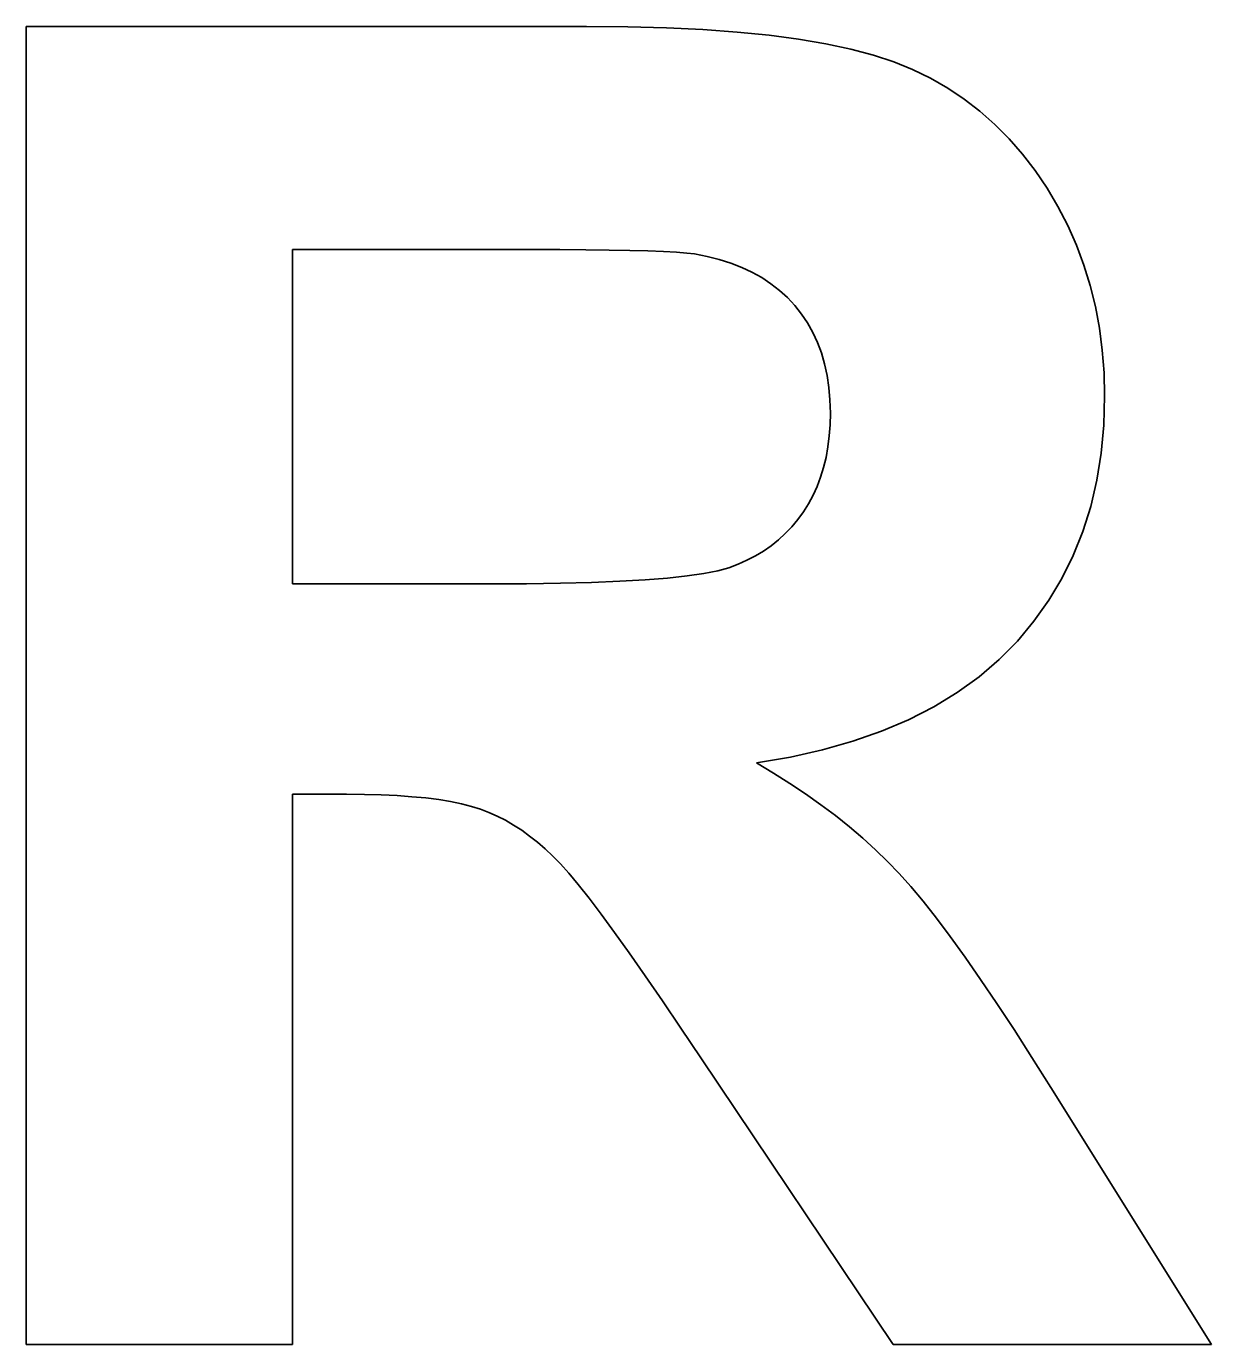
# Model space of a CAD drawing. Extents: x 23 to 587, y 4 to 413.
# Drawn here: x 238.975 to 239.649, y 159.2 to 159.95 of the extents above; entities that cross this region are included whole.
import ezdxf

# ---------------------------------------------------------------- set-up
doc = ezdxf.new("R2010")
doc.units = 0
doc.layers.get('0').update_dxf_attribs({"lineweight": 13})

# ---------------------------------------------------------------- blocks, each defined once
blk = doc.blocks.new('BLOCK7080')
at = {"color": 7, "lineweight": 35, "ltscale": 0.015936}
blk.add_line((-59.2816, 38.8637), (-58.6441, 38.8637), dxfattribs=at)
at = {"color": 7, "lineweight": 35, "ltscale": 0.0375}
blk.add_line((-59.2816, 37.3637), (-59.2816, 38.8637), dxfattribs=at)
at = {"color": 7, "lineweight": 35, "ltscale": 0.001169}
blk.add_line((-58.6441, 38.8637), (-58.5973, 38.8633), dxfattribs=at)
at = {"color": 7, "lineweight": 35, "ltscale": 0.001104}
blk.add_line((-58.5973, 38.8633), (-58.5532, 38.8621), dxfattribs=at)
at = {"color": 7, "lineweight": 35, "ltscale": 0.001039}
blk.add_line((-58.5532, 38.8621), (-58.5117, 38.8601), dxfattribs=at)
at = {"color": 7, "lineweight": 35, "ltscale": 0.000974761}
blk.add_line((-58.5117, 38.8601), (-58.4728, 38.8572), dxfattribs=at)
at = {"color": 7, "lineweight": 35, "ltscale": 0.000910912}
blk.add_line((-58.4728, 38.8572), (-58.4365, 38.8536), dxfattribs=at)
at = {"color": 7, "lineweight": 35, "ltscale": 0.000848095}
blk.add_line((-58.4365, 38.8536), (-58.4029, 38.8491), dxfattribs=at)
at = {"color": 7, "lineweight": 35, "ltscale": 0.000785982}
blk.add_line((-58.4029, 38.8491), (-58.3719, 38.8439), dxfattribs=at)
at = {"color": 7, "lineweight": 35, "ltscale": 0.000725142}
blk.add_line((-58.3719, 38.8439), (-58.3435, 38.8378), dxfattribs=at)
at = {"color": 7, "lineweight": 35, "ltscale": 0.000665861}
blk.add_line((-58.3435, 38.8378), (-58.3178, 38.831), dxfattribs=at)
at = {"color": 7, "lineweight": 35, "ltscale": 0.000608897}
blk.add_line((-58.3178, 38.831), (-58.2947, 38.8233), dxfattribs=at)
at = {"color": 7, "lineweight": 35, "ltscale": 0.000576764}
blk.add_line((-58.2947, 38.8233), (-58.2733, 38.8146), dxfattribs=at)
at = {"color": 7, "lineweight": 35, "ltscale": 0.000569493}
blk.add_line((-58.2733, 38.8146), (-58.2528, 38.8046), dxfattribs=at)
at = {"color": 7, "lineweight": 35, "ltscale": 0.00056523}
blk.add_line((-58.2528, 38.8046), (-58.2332, 38.7934), dxfattribs=at)
at = {"color": 7, "lineweight": 35, "ltscale": 0.000563388}
blk.add_line((-58.2332, 38.7934), (-58.2145, 38.7809), dxfattribs=at)
at = {"color": 7, "lineweight": 35, "ltscale": 0.000563533}
blk.add_line((-58.2145, 38.7809), (-58.1966, 38.7671), dxfattribs=at)
at = {"color": 7, "lineweight": 35, "ltscale": 0.0005673}
blk.add_line((-58.1966, 38.7671), (-58.1796, 38.7521), dxfattribs=at)
at = {"color": 7, "lineweight": 35, "ltscale": 0.000572796}
blk.add_line((-58.1796, 38.7521), (-58.1634, 38.7359), dxfattribs=at)
at = {"color": 7, "lineweight": 35, "ltscale": 0.000581023}
blk.add_line((-58.1634, 38.7359), (-58.1482, 38.7183), dxfattribs=at)
at = {"color": 7, "lineweight": 35, "ltscale": 0.000591754}
blk.add_line((-58.1482, 38.7183), (-58.1338, 38.6996), dxfattribs=at)
at = {"color": 7, "lineweight": 35, "ltscale": 0.000604349}
blk.add_line((-58.1338, 38.6996), (-58.1202, 38.6795), dxfattribs=at)
at = {"color": 7, "lineweight": 35, "ltscale": 0.000609521}
blk.add_line((-58.1202, 38.6795), (-58.1078, 38.6586), dxfattribs=at)
at = {"color": 7, "lineweight": 35, "ltscale": 0.000606595}
blk.add_line((-58.1078, 38.6586), (-58.0967, 38.637), dxfattribs=at)
at = {"color": 7, "lineweight": 35, "ltscale": 0.000605938}
blk.add_line((-58.0967, 38.637), (-58.0868, 38.6148), dxfattribs=at)
at = {"color": 7, "lineweight": 35, "ltscale": 0.000606946}
blk.add_line((-58.0868, 38.6148), (-58.0783, 38.5921), dxfattribs=at)
at = {"color": 7, "lineweight": 35, "ltscale": 0.009516}
blk.add_line((-58.9787, 38.2293), (-58.9787, 38.6099), dxfattribs=at)
at = {"color": 7, "lineweight": 35, "ltscale": 0.005909}
blk.add_line((-58.9787, 38.6099), (-58.7423, 38.6099), dxfattribs=at)
at = {"color": 7, "lineweight": 35, "ltscale": 0.000884051}
blk.add_line((-58.7423, 38.6099), (-58.707, 38.6099), dxfattribs=at)
at = {"color": 7, "lineweight": 35, "ltscale": 0.000810434}
blk.add_line((-58.707, 38.6099), (-58.6746, 38.6097), dxfattribs=at)
at = {"color": 7, "lineweight": 35, "ltscale": 0.000736653}
blk.add_line((-58.6746, 38.6097), (-58.6451, 38.6095), dxfattribs=at)
at = {"color": 7, "lineweight": 35, "ltscale": 0.000663063}
blk.add_line((-58.6451, 38.6095), (-58.6186, 38.6091), dxfattribs=at)
at = {"color": 7, "lineweight": 35, "ltscale": 0.000589461}
blk.add_line((-58.6186, 38.6091), (-58.595, 38.6087), dxfattribs=at)
at = {"color": 7, "lineweight": 35, "ltscale": 0.000515943}
blk.add_line((-58.595, 38.6087), (-58.5744, 38.6081), dxfattribs=at)
at = {"color": 7, "lineweight": 35, "ltscale": 0.00044243}
blk.add_line((-58.5744, 38.6081), (-58.5567, 38.6074), dxfattribs=at)
at = {"color": 7, "lineweight": 35, "ltscale": 0.000368819}
blk.add_line((-58.5567, 38.6074), (-58.542, 38.6067), dxfattribs=at)
at = {"color": 7, "lineweight": 35, "ltscale": 0.000295475}
blk.add_line((-58.542, 38.6067), (-58.5302, 38.6058), dxfattribs=at)
at = {"color": 7, "lineweight": 35, "ltscale": 0.000222221}
blk.add_line((-58.5302, 38.6058), (-58.5213, 38.6048), dxfattribs=at)
at = {"color": 7, "lineweight": 35, "ltscale": 0.000366874}
blk.add_line((-58.5213, 38.6048), (-58.5069, 38.602), dxfattribs=at)
at = {"color": 7, "lineweight": 35, "ltscale": 0.000354364}
blk.add_line((-58.5069, 38.602), (-58.4932, 38.5985), dxfattribs=at)
at = {"color": 7, "lineweight": 35, "ltscale": 0.000342923}
blk.add_line((-58.4932, 38.5985), (-58.4801, 38.5944), dxfattribs=at)
at = {"color": 7, "lineweight": 35, "ltscale": 0.000333003}
blk.add_line((-58.4801, 38.5944), (-58.4677, 38.5895), dxfattribs=at)
at = {"color": 7, "lineweight": 35, "ltscale": 0.000324572}
blk.add_line((-58.4677, 38.5895), (-58.456, 38.584), dxfattribs=at)
at = {"color": 7, "lineweight": 35, "ltscale": 0.000317692}
blk.add_line((-58.456, 38.584), (-58.4449, 38.5778), dxfattribs=at)
at = {"color": 7, "lineweight": 35, "ltscale": 0.000610791}
blk.add_line((-58.0783, 38.5921), (-58.0711, 38.5688), dxfattribs=at)
at = {"color": 7, "lineweight": 35, "ltscale": 0.000312311}
blk.add_line((-58.4449, 38.5778), (-58.4345, 38.5708), dxfattribs=at)
at = {"color": 7, "lineweight": 35, "ltscale": 0.000309058}
blk.add_line((-58.4345, 38.5708), (-58.4247, 38.5632), dxfattribs=at)
at = {"color": 7, "lineweight": 35, "ltscale": 0.000615984}
blk.add_line((-58.0711, 38.5688), (-58.0652, 38.5448), dxfattribs=at)
at = {"color": 7, "lineweight": 35, "ltscale": 0.000307293}
blk.add_line((-58.4247, 38.5632), (-58.4157, 38.555), dxfattribs=at)
at = {"color": 7, "lineweight": 35, "ltscale": 0.000307519}
blk.add_line((-58.4157, 38.555), (-58.4072, 38.546), dxfattribs=at)
at = {"color": 7, "lineweight": 35, "ltscale": 0.000307213}
blk.add_line((-58.4072, 38.546), (-58.3996, 38.5364), dxfattribs=at)
at = {"color": 7, "lineweight": 35, "ltscale": 0.000307357}
blk.add_line((-58.3996, 38.5364), (-58.3927, 38.5262), dxfattribs=at)
at = {"color": 7, "lineweight": 35, "ltscale": 0.000624047}
blk.add_line((-58.0652, 38.5448), (-58.0606, 38.5203), dxfattribs=at)
at = {"color": 7, "lineweight": 35, "ltscale": 0.000309073}
blk.add_line((-58.3927, 38.5262), (-58.3866, 38.5154), dxfattribs=at)
at = {"color": 7, "lineweight": 35, "ltscale": 0.000633184}
blk.add_line((-58.0606, 38.5203), (-58.0574, 38.4952), dxfattribs=at)
at = {"color": 7, "lineweight": 35, "ltscale": 0.00031233}
blk.add_line((-58.3866, 38.5154), (-58.3814, 38.5041), dxfattribs=at)
at = {"color": 7, "lineweight": 35, "ltscale": 0.000318727}
blk.add_line((-58.3814, 38.5041), (-58.3769, 38.4921), dxfattribs=at)
at = {"color": 7, "lineweight": 35, "ltscale": 0.000325768}
blk.add_line((-58.3769, 38.4921), (-58.3733, 38.4796), dxfattribs=at)
at = {"color": 7, "lineweight": 35, "ltscale": 0.00064468}
blk.add_line((-58.0574, 38.4952), (-58.0554, 38.4695), dxfattribs=at)
at = {"color": 7, "lineweight": 35, "ltscale": 0.000335226}
blk.add_line((-58.3733, 38.4796), (-58.3705, 38.4665), dxfattribs=at)
at = {"color": 7, "lineweight": 35, "ltscale": 0.000345913}
blk.add_line((-58.3705, 38.4665), (-58.3684, 38.4528), dxfattribs=at)
at = {"color": 7, "lineweight": 35, "ltscale": 0.000657854}
blk.add_line((-58.0554, 38.4695), (-58.0547, 38.4432), dxfattribs=at)
at = {"color": 7, "lineweight": 35, "ltscale": 0.000357945}
blk.add_line((-58.3684, 38.4528), (-58.3672, 38.4386), dxfattribs=at)
at = {"color": 7, "lineweight": 35, "ltscale": 0.000371288}
blk.add_line((-58.3672, 38.4386), (-58.3668, 38.4237), dxfattribs=at)
at = {"color": 7, "lineweight": 35, "ltscale": 0.000829676}
blk.add_line((-58.0547, 38.4432), (-58.0557, 38.41), dxfattribs=at)
at = {"color": 7, "lineweight": 35, "ltscale": 0.000331988}
blk.add_line((-58.3668, 38.4237), (-58.3671, 38.4104), dxfattribs=at)
at = {"color": 7, "lineweight": 35, "ltscale": 0.000321631}
blk.add_line((-58.3671, 38.4104), (-58.3681, 38.3976), dxfattribs=at)
at = {"color": 7, "lineweight": 35, "ltscale": 0.000803402}
blk.add_line((-58.0557, 38.41), (-58.0587, 38.378), dxfattribs=at)
at = {"color": 7, "lineweight": 35, "ltscale": 0.000303102}
blk.add_line((-58.3696, 38.3852), (-58.3717, 38.3733), dxfattribs=at)
at = {"color": 7, "lineweight": 35, "ltscale": 0.000312112}
blk.add_line((-58.3681, 38.3976), (-58.3696, 38.3852), dxfattribs=at)
at = {"color": 7, "lineweight": 35, "ltscale": 0.000295044}
blk.add_line((-58.3717, 38.3733), (-58.3745, 38.3618), dxfattribs=at)
at = {"color": 7, "lineweight": 35, "ltscale": 0.000780854}
blk.add_line((-58.0587, 38.378), (-58.0637, 38.3472), dxfattribs=at)
at = {"color": 7, "lineweight": 35, "ltscale": 0.000288454}
blk.add_line((-58.3745, 38.3618), (-58.3779, 38.3508), dxfattribs=at)
at = {"color": 7, "lineweight": 35, "ltscale": 0.000278266}
blk.add_line((-58.3819, 38.3402), (-58.3865, 38.3301), dxfattribs=at)
at = {"color": 7, "lineweight": 35, "ltscale": 0.000282567}
blk.add_line((-58.3779, 38.3508), (-58.3819, 38.3402), dxfattribs=at)
at = {"color": 7, "lineweight": 35, "ltscale": 0.000760928}
blk.add_line((-58.0637, 38.3472), (-58.0706, 38.3175), dxfattribs=at)
at = {"color": 7, "lineweight": 35, "ltscale": 0.000274788}
blk.add_line((-58.3865, 38.3301), (-58.3917, 38.3204), dxfattribs=at)
at = {"color": 7, "lineweight": 35, "ltscale": 0.000270471}
blk.add_line((-58.3975, 38.3112), (-58.4039, 38.3024), dxfattribs=at)
at = {"color": 7, "lineweight": 35, "ltscale": 0.000272934}
blk.add_line((-58.3917, 38.3204), (-58.3975, 38.3112), dxfattribs=at)
at = {"color": 7, "lineweight": 35, "ltscale": 0.000746019}
blk.add_line((-58.0706, 38.3175), (-58.0796, 38.289), dxfattribs=at)
at = {"color": 7, "lineweight": 35, "ltscale": 0.000267306}
blk.add_line((-58.4039, 38.3024), (-58.4107, 38.2942), dxfattribs=at)
at = {"color": 7, "lineweight": 35, "ltscale": 0.000264047}
blk.add_line((-58.4181, 38.2865), (-58.4258, 38.2794), dxfattribs=at)
at = {"color": 7, "lineweight": 35, "ltscale": 0.000265099}
blk.add_line((-58.4107, 38.2942), (-58.4181, 38.2865), dxfattribs=at)
at = {"color": 7, "lineweight": 35, "ltscale": 0.00073501}
blk.add_line((-58.0796, 38.289), (-58.0905, 38.2617), dxfattribs=at)
at = {"color": 7, "lineweight": 35, "ltscale": 0.000268683}
blk.add_line((-58.4428, 38.2667), (-58.452, 38.2612), dxfattribs=at)
at = {"color": 7, "lineweight": 35, "ltscale": 0.000265823}
blk.add_line((-58.4341, 38.2728), (-58.4428, 38.2667), dxfattribs=at)
at = {"color": 7, "lineweight": 35, "ltscale": 0.000264336}
blk.add_line((-58.4258, 38.2794), (-58.4341, 38.2728), dxfattribs=at)
at = {"color": 7, "lineweight": 35, "ltscale": 0.0002831}
blk.add_line((-58.4718, 38.2517), (-58.4824, 38.2477), dxfattribs=at)
at = {"color": 7, "lineweight": 35, "ltscale": 0.0002772}
blk.add_line((-58.4617, 38.2562), (-58.4718, 38.2517), dxfattribs=at)
at = {"color": 7, "lineweight": 35, "ltscale": 0.000272123}
blk.add_line((-58.452, 38.2612), (-58.4617, 38.2562), dxfattribs=at)
at = {"color": 7, "lineweight": 35, "ltscale": 0.000728374}
blk.add_line((-58.0905, 38.2617), (-58.1034, 38.2356), dxfattribs=at)
at = {"color": 7, "lineweight": 35, "ltscale": 0.000641558}
blk.add_line((-58.552, 38.2359), (-58.5776, 38.2339), dxfattribs=at)
at = {"color": 7, "lineweight": 35, "ltscale": 0.000560908}
blk.add_line((-58.5297, 38.2383), (-58.552, 38.2359), dxfattribs=at)
at = {"color": 7, "lineweight": 35, "ltscale": 0.000480682}
blk.add_line((-58.5107, 38.2411), (-58.5297, 38.2383), dxfattribs=at)
at = {"color": 7, "lineweight": 35, "ltscale": 0.000401735}
blk.add_line((-58.4949, 38.2442), (-58.5107, 38.2411), dxfattribs=at)
at = {"color": 7, "lineweight": 35, "ltscale": 0.000324052}
blk.add_line((-58.4824, 38.2477), (-58.4949, 38.2442), dxfattribs=at)
at = {"color": 7, "lineweight": 35, "ltscale": 0.000725955}
blk.add_line((-58.1034, 38.2356), (-58.1183, 38.2107), dxfattribs=at)
at = {"color": 7, "lineweight": 35, "ltscale": 0.005602}
blk.add_line((-58.7546, 38.2293), (-58.9787, 38.2293), dxfattribs=at)
at = {"color": 7, "lineweight": 35, "ltscale": 0.001049}
blk.add_line((-58.7127, 38.2295), (-58.7546, 38.2293), dxfattribs=at)
at = {"color": 7, "lineweight": 35, "ltscale": 0.000966928}
blk.add_line((-58.674, 38.2301), (-58.7127, 38.2295), dxfattribs=at)
at = {"color": 7, "lineweight": 35, "ltscale": 0.000885321}
blk.add_line((-58.6386, 38.231), (-58.674, 38.2301), dxfattribs=at)
at = {"color": 7, "lineweight": 35, "ltscale": 0.000803813}
blk.add_line((-58.6065, 38.2323), (-58.6386, 38.231), dxfattribs=at)
at = {"color": 7, "lineweight": 35, "ltscale": 0.000722549}
blk.add_line((-58.5776, 38.2339), (-58.6065, 38.2323), dxfattribs=at)
at = {"color": 7, "lineweight": 35, "ltscale": 0.000728544}
blk.add_line((-58.1183, 38.2107), (-58.1351, 38.1869), dxfattribs=at)
at = {"color": 7, "lineweight": 35, "ltscale": 0.000735761}
blk.add_line((-58.1351, 38.1869), (-58.154, 38.1643), dxfattribs=at)
at = {"color": 7, "lineweight": 35, "ltscale": 0.000742752}
blk.add_line((-58.154, 38.1643), (-58.1748, 38.1432), dxfattribs=at)
at = {"color": 7, "lineweight": 35, "ltscale": 0.00075097}
blk.add_line((-58.1748, 38.1432), (-58.1976, 38.1236), dxfattribs=at)
at = {"color": 7, "lineweight": 35, "ltscale": 0.000764202}
blk.add_line((-58.1976, 38.1236), (-58.2224, 38.1057), dxfattribs=at)
at = {"color": 7, "lineweight": 35, "ltscale": 0.000782733}
blk.add_line((-58.2224, 38.1057), (-58.2491, 38.0894), dxfattribs=at)
at = {"color": 7, "lineweight": 35, "ltscale": 0.00080579}
blk.add_line((-58.2491, 38.0894), (-58.2778, 38.0747), dxfattribs=at)
at = {"color": 7, "lineweight": 35, "ltscale": 0.000832866}
blk.add_line((-58.2778, 38.0747), (-58.3085, 38.0616), dxfattribs=at)
at = {"color": 7, "lineweight": 35, "ltscale": 0.000863888}
blk.add_line((-58.3085, 38.0616), (-58.3411, 38.0502), dxfattribs=at)
at = {"color": 7, "lineweight": 35, "ltscale": 0.00093634}
blk.add_line((-58.3757, 38.0404), (-58.4122, 38.0322), dxfattribs=at)
at = {"color": 7, "lineweight": 35, "ltscale": 0.000898717}
blk.add_line((-58.3411, 38.0502), (-58.3757, 38.0404), dxfattribs=at)
at = {"color": 7, "lineweight": 35, "ltscale": 0.000976634}
blk.add_line((-58.4122, 38.0322), (-58.4507, 38.0257), dxfattribs=at)
at = {"color": 7, "lineweight": 35, "ltscale": 0.000562571}
blk.add_line((-58.4507, 38.0257), (-58.4314, 38.0141), dxfattribs=at)
at = {"color": 7, "lineweight": 35, "ltscale": 0.000550931}
blk.add_line((-58.4314, 38.0141), (-58.4128, 38.0023), dxfattribs=at)
at = {"color": 7, "lineweight": 35, "ltscale": 0.000539857}
blk.add_line((-58.4128, 38.0023), (-58.3949, 37.9903), dxfattribs=at)
at = {"color": 7, "lineweight": 35, "ltscale": 0.015655}
blk.add_line((-58.9787, 37.9899), (-58.9787, 37.3637), dxfattribs=at)
at = {"color": 7, "lineweight": 35, "ltscale": 0.001535}
blk.add_line((-58.9173, 37.9899), (-58.9787, 37.9899), dxfattribs=at)
at = {"color": 7, "lineweight": 35, "ltscale": 0.000507742}
blk.add_line((-58.897, 37.9897), (-58.9173, 37.9899), dxfattribs=at)
at = {"color": 7, "lineweight": 35, "ltscale": 0.000479865}
blk.add_line((-58.8778, 37.9892), (-58.897, 37.9897), dxfattribs=at)
at = {"color": 7, "lineweight": 35, "ltscale": 0.000451962}
blk.add_line((-58.8597, 37.9884), (-58.8778, 37.9892), dxfattribs=at)
at = {"color": 7, "lineweight": 35, "ltscale": 0.000424469}
blk.add_line((-58.8428, 37.9872), (-58.8597, 37.9884), dxfattribs=at)
at = {"color": 7, "lineweight": 35, "ltscale": 0.000397001}
blk.add_line((-58.827, 37.9857), (-58.8428, 37.9872), dxfattribs=at)
at = {"color": 7, "lineweight": 35, "ltscale": 0.000369912}
blk.add_line((-58.8123, 37.9838), (-58.827, 37.9857), dxfattribs=at)
at = {"color": 7, "lineweight": 35, "ltscale": 0.000343375}
blk.add_line((-58.7988, 37.9816), (-58.8123, 37.9838), dxfattribs=at)
at = {"color": 7, "lineweight": 35, "ltscale": 0.000317259}
blk.add_line((-58.7863, 37.9791), (-58.7988, 37.9816), dxfattribs=at)
at = {"color": 7, "lineweight": 35, "ltscale": 0.000528809}
blk.add_line((-58.3949, 37.9903), (-58.3776, 37.9781), dxfattribs=at)
at = {"color": 7, "lineweight": 35, "ltscale": 0.000291457}
blk.add_line((-58.775, 37.9762), (-58.7863, 37.9791), dxfattribs=at)
at = {"color": 7, "lineweight": 35, "ltscale": 0.000266934}
blk.add_line((-58.7648, 37.973), (-58.775, 37.9762), dxfattribs=at)
at = {"color": 7, "lineweight": 35, "ltscale": 0.000256098}
blk.add_line((-58.7553, 37.9693), (-58.7648, 37.973), dxfattribs=at)
at = {"color": 7, "lineweight": 35, "ltscale": 0.000259212}
blk.add_line((-58.7458, 37.9651), (-58.7553, 37.9693), dxfattribs=at)
at = {"color": 7, "lineweight": 35, "ltscale": 0.000263066}
blk.add_line((-58.7365, 37.9603), (-58.7458, 37.9651), dxfattribs=at)
at = {"color": 7, "lineweight": 35, "ltscale": 0.000518271}
blk.add_line((-58.3776, 37.9781), (-58.3611, 37.9656), dxfattribs=at)
at = {"color": 7, "lineweight": 35, "ltscale": 0.000508459}
blk.add_line((-58.3611, 37.9656), (-58.3452, 37.9529), dxfattribs=at)
at = {"color": 7, "lineweight": 35, "ltscale": 0.000267854}
blk.add_line((-58.7272, 37.9549), (-58.7365, 37.9603), dxfattribs=at)
at = {"color": 7, "lineweight": 35, "ltscale": 0.000273147}
blk.add_line((-58.718, 37.949), (-58.7272, 37.9549), dxfattribs=at)
at = {"color": 7, "lineweight": 35, "ltscale": 0.000498206}
blk.add_line((-58.3452, 37.9529), (-58.33, 37.94), dxfattribs=at)
at = {"color": 7, "lineweight": 35, "ltscale": 0.000278972}
blk.add_line((-58.709, 37.9424), (-58.718, 37.949), dxfattribs=at)
at = {"color": 7, "lineweight": 35, "ltscale": 0.000285665}
blk.add_line((-58.7, 37.9353), (-58.709, 37.9424), dxfattribs=at)
at = {"color": 7, "lineweight": 35, "ltscale": 0.000292877}
blk.add_line((-58.6912, 37.9277), (-58.7, 37.9353), dxfattribs=at)
at = {"color": 7, "lineweight": 35, "ltscale": 0.000489494}
blk.add_line((-58.33, 37.94), (-58.3155, 37.9268), dxfattribs=at)
at = {"color": 7, "lineweight": 35, "ltscale": 0.000300754}
blk.add_line((-58.6824, 37.9194), (-58.6912, 37.9277), dxfattribs=at)
at = {"color": 7, "lineweight": 35, "ltscale": 0.000481002}
blk.add_line((-58.3155, 37.9268), (-58.3017, 37.9134), dxfattribs=at)
at = {"color": 7, "lineweight": 35, "ltscale": 0.000308721}
blk.add_line((-58.6738, 37.9106), (-58.6824, 37.9194), dxfattribs=at)
at = {"color": 7, "lineweight": 35, "ltscale": 0.000349142}
blk.add_line((-58.6645, 37.9002), (-58.6738, 37.9106), dxfattribs=at)
at = {"color": 7, "lineweight": 35, "ltscale": 0.000472507}
blk.add_line((-58.3017, 37.9134), (-58.2886, 37.8998), dxfattribs=at)
at = {"color": 7, "lineweight": 35, "ltscale": 0.000422589}
blk.add_line((-58.6536, 37.8872), (-58.6645, 37.9002), dxfattribs=at)
at = {"color": 7, "lineweight": 35, "ltscale": 0.000495858}
blk.add_line((-58.2886, 37.8998), (-58.2753, 37.8851), dxfattribs=at)
at = {"color": 7, "lineweight": 35, "ltscale": 0.000495567}
blk.add_line((-58.6414, 37.8716), (-58.6536, 37.8872), dxfattribs=at)
at = {"color": 7, "lineweight": 35, "ltscale": 0.000550725}
blk.add_line((-58.2753, 37.8851), (-58.2612, 37.8682), dxfattribs=at)
at = {"color": 7, "lineweight": 35, "ltscale": 0.000569806}
blk.add_line((-58.6276, 37.8535), (-58.6414, 37.8716), dxfattribs=at)
at = {"color": 7, "lineweight": 35, "ltscale": 0.000605948}
blk.add_line((-58.2612, 37.8682), (-58.2462, 37.8491), dxfattribs=at)
at = {"color": 7, "lineweight": 35, "ltscale": 0.000643495}
blk.add_line((-58.6124, 37.8327), (-58.6276, 37.8535), dxfattribs=at)
at = {"color": 7, "lineweight": 35, "ltscale": 0.000661885}
blk.add_line((-58.2462, 37.8491), (-58.2303, 37.828), dxfattribs=at)
at = {"color": 7, "lineweight": 35, "ltscale": 0.000717501}
blk.add_line((-58.5957, 37.8094), (-58.6124, 37.8327), dxfattribs=at)
at = {"color": 7, "lineweight": 35, "ltscale": 0.00071772}
blk.add_line((-58.2303, 37.828), (-58.2135, 37.8047), dxfattribs=at)
at = {"color": 7, "lineweight": 35, "ltscale": 0.00079181}
blk.add_line((-58.5775, 37.7834), (-58.5957, 37.8094), dxfattribs=at)
at = {"color": 7, "lineweight": 35, "ltscale": 0.000774288}
blk.add_line((-58.2135, 37.8047), (-58.1958, 37.7793), dxfattribs=at)
at = {"color": 7, "lineweight": 35, "ltscale": 0.000865772}
blk.add_line((-58.5579, 37.7549), (-58.5775, 37.7834), dxfattribs=at)
at = {"color": 7, "lineweight": 35, "ltscale": 0.000830439}
blk.add_line((-58.1958, 37.7793), (-58.1772, 37.7517), dxfattribs=at)
at = {"color": 7, "lineweight": 35, "ltscale": 0.000940055}
blk.add_line((-58.5368, 37.7238), (-58.5579, 37.7549), dxfattribs=at)
at = {"color": 7, "lineweight": 35, "ltscale": 0.000887072}
blk.add_line((-58.1772, 37.7517), (-58.1577, 37.7221), dxfattribs=at)
at = {"color": 7, "lineweight": 35, "ltscale": 0.001014}
blk.add_line((-58.5142, 37.6901), (-58.5368, 37.7238), dxfattribs=at)
at = {"color": 7, "lineweight": 35, "ltscale": 0.000943909}
blk.add_line((-58.1577, 37.7221), (-58.1374, 37.6903), dxfattribs=at)
at = {"color": 7, "lineweight": 35, "ltscale": 0.009826}
blk.add_line((-58.2952, 37.3637), (-58.5142, 37.6901), dxfattribs=at)
at = {"color": 7, "lineweight": 35, "ltscale": 0.001001}
blk.add_line((-58.1374, 37.6903), (-58.1161, 37.6563), dxfattribs=at)
at = {"color": 7, "lineweight": 35, "ltscale": 0.008631}
blk.add_line((-58.1161, 37.6563), (-57.933, 37.3637), dxfattribs=at)
at = {"color": 7, "lineweight": 35, "ltscale": 0.007572}
blk.add_line((-58.9787, 37.3637), (-59.2816, 37.3637), dxfattribs=at)
at = {"color": 7, "lineweight": 35, "ltscale": 0.009055}
blk.add_line((-57.933, 37.3637), (-58.2952, 37.3637), dxfattribs=at)

msp = doc.modelspace()

# ---------------------------------------------------------------- block references
at = {"lineweight": 0, "xscale": 0.5, "yscale": 0.5, "zscale": 0.5}
msp.add_blockref('BLOCK7080', (268.61575, 140.51853), dxfattribs=at)

doc.saveas('drawing.dxf')
